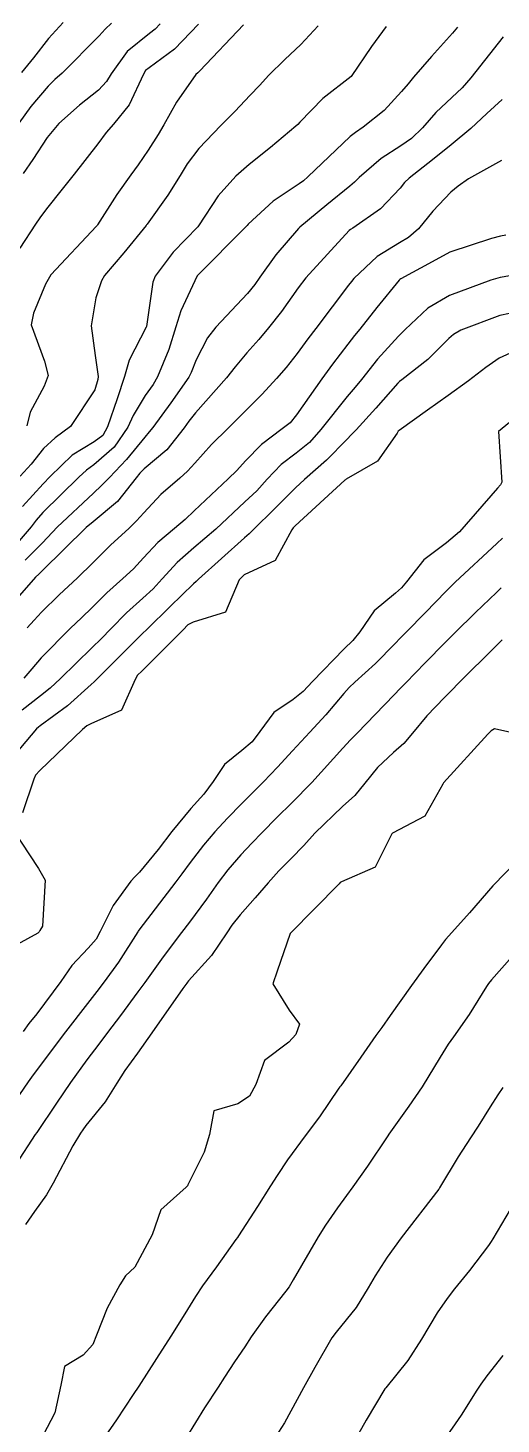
# Model space of a CAD drawing. Header units: metres. Extents: x 307586 to 320046, y 7427249 to 7434250.
# Drawn here: x 313431.9 to 313450.7, y 7432879.7 to 7432935.1 of the extents above; entities that cross this region are included whole.
import ezdxf

# ---------------------------------------------------------------- set-up
doc = ezdxf.new("R2010")
doc.units = ezdxf.units.M
doc.header["$MEASUREMENT"] = 0
doc.layers.add('Curvas de Nivel 1m', color=11, linetype='Continuous')
doc.layers.add('Curvas de Nivel 5m', color=15, linetype='Continuous')

msp = doc.modelspace()

# ---------------------------------------------------------------- linework, layer by layer
at = {"layer": 'Curvas de Nivel 1m', "flags": 128}
for points, elevation in [([(313448.96, 7432935.077), (313448.771, 7432934.845), (313447.933, 7432933.916), (313447.227, 7432933.095), (313447.007, 7432932.84), (313446.744, 7432932.534), (313446.057, 7432931.783), (313445.228, 7432931.115), (313444.929, 7432930.91), (313444.719, 7432930.749), (313443.037, 7432929.145), (313442.862, 7432928.987), (313442.699, 7432928.876), (313441.663, 7432928.186), (313440.674, 7432927.271), (313440.627, 7432927.217), (313440.586, 7432927.171), (313438.653, 7432925.22), (313438.005, 7432923.841), (313437.804, 7432923.208), (313437.526, 7432922.304), (313437.084, 7432921.215), (313436.906, 7432920.911), (313436.596, 7432920.484), (313436.124, 7432919.688), (313435.903, 7432919.227), (313435.366, 7432918.437), (313434.56, 7432917.731), (313434.275, 7432917.527), (313433.965, 7432917.249), (313432.539, 7432915.838), (313432.272, 7432915.536), (313432.082, 7432915.275), (313431.36, 7432914.446)], 748), ([(313435.263, 7432935.235), (313435.008, 7432935), (313434.768, 7432934.744), (313433.304, 7432933.262), (313433.01, 7432933.005), (313432.745, 7432932.746), (313432.07, 7432931.939), (313431.59, 7432931.281)], 754), ([(313438.7, 7432935.201), (313437.761, 7432934.211), (313436.755, 7432933.475), (313436.613, 7432933.363), (313436.527, 7432933.222), (313435.954, 7432932.009), (313435.336, 7432931.234), (313435.05, 7432930.906), (313434.715, 7432930.458), (313433.777, 7432929.254), (313433.299, 7432928.656), (313432.682, 7432927.886), (313432.423, 7432927.526), (313432.25, 7432927.274), (313431.626, 7432926.318)], 752), ([(313446.146, 7432935.106), (313445.556, 7432934.321), (313444.753, 7432933.12), (313443.627, 7432932.249), (313442.725, 7432931.321), (313442.647, 7432931.228), (313442.564, 7432931.152), (313441.561, 7432930.315), (313440.708, 7432929.636), (313440.186, 7432929.178), (313439.487, 7432928.392), (313438.703, 7432927.2), (313438.673, 7432927.162), (313437.704, 7432926.168), (313436.993, 7432925.217), (313436.901, 7432924.967), (313436.645, 7432923.22), (313436.632, 7432923.19), (313435.964, 7432921.875), (313435.771, 7432921.228), (313435.478, 7432920.347), (313435.105, 7432919.235), (313434.914, 7432918.901), (313434.574, 7432918.644), (313433.705, 7432918.113), (313432.824, 7432917.266), (313432.55, 7432916.98), (313431.739, 7432916.08)], 749), ([(313437.187, 7432935.216), (313436.989, 7432934.999), (313436.769, 7432934.836), (313435.879, 7432934.111), (313435.251, 7432933.235), (313435.06, 7432932.925), (313434.743, 7432932.589), (313433.997, 7432931.988), (313433.172, 7432931.263), (313432.717, 7432930.711), (313432.148, 7432929.836), (313431.755, 7432929.279)], 753), ([(313440.489, 7432935.174), (313438.754, 7432933.349), (313438.677, 7432933.277), (313438.601, 7432933.202), (313437.84, 7432932.105), (313437.333, 7432931.214), (313437.106, 7432930.829), (313436.713, 7432930.211), (313436.311, 7432929.62), (313436.021, 7432929.227), (313435.469, 7432928.454), (313434.708, 7432927.24), (313434.694, 7432927.219), (313434.672, 7432927.197), (313432.862, 7432925.267), (313432.649, 7432924.9), (313432.17, 7432923.742), (313432.072, 7432923.276), (313432.612, 7432921.844), (313432.747, 7432921.268), (313432.599, 7432920.85), (313432.042, 7432919.822), (313431.901, 7432919.277)], 751), ([(313450.769, 7432934.703), (313449.499, 7432933.069), (313449.148, 7432932.673), (313448.741, 7432932.296), (313448.113, 7432931.705), (313447.582, 7432931.091), (313447.148, 7432930.667), (313446.716, 7432930.371), (313445.939, 7432929.879), (313445.072, 7432929.116), (313444.884, 7432928.934), (313444.698, 7432928.778), (313443.787, 7432928.033), (313442.723, 7432927.149), (313442.672, 7432927.106), (313441.763, 7432926.058), (313441.14, 7432925.165), (313440.939, 7432924.878), (313440.646, 7432924.526), (313439.392, 7432923.189), (313439.059, 7432922.761), (313438.613, 7432921.901), (313438.415, 7432921.393), (313438.318, 7432921.203), (313437.611, 7432920.192), (313436.903, 7432919.217), (313436.757, 7432919.042), (313436.577, 7432918.833), (313435.848, 7432917.943), (313435.182, 7432917.234), (313434.869, 7432916.917), (313434.547, 7432916.609), (313433.111, 7432915.261), (313432.527, 7432914.636), (313431.842, 7432913.954)], 747), ([(313450.74, 7432932.212), (313450.132, 7432931.659), (313449.497, 7432931.068), (313448.716, 7432930.416), (313447.979, 7432929.818), (313447.05, 7432929.097), (313446.871, 7432928.928), (313446.697, 7432928.702), (313445.913, 7432927.88), (313444.817, 7432927.119), (313444.729, 7432927.063), (313444.672, 7432927.015), (313442.958, 7432925.145), (313442.649, 7432924.753), (313441.987, 7432923.809), (313441.484, 7432923.161), (313441.091, 7432922.7), (313440.618, 7432922.175), (313440.163, 7432921.623), (313439.81, 7432921.182), (313438.589, 7432919.798), (313438.321, 7432919.468), (313438.141, 7432919.204), (313437.449, 7432918.332), (313436.558, 7432917.57), (313436.378, 7432917.399), (313436.242, 7432917.223), (313435.491, 7432916.283), (313434.535, 7432915.479), (313434.25, 7432915.244), (313432.515, 7432913.528), (313432.384, 7432913.402), (313432.251, 7432913.273), (313431.436, 7432912.344)], 746), ([(313450.886, 7432926.833), (313450.67, 7432926.795), (313450.318, 7432926.704), (313448.664, 7432926.161), (313447.964, 7432925.783), (313446.714, 7432925.099), (313446.675, 7432925.077), (313446.652, 7432925.055), (313445.775, 7432923.975), (313445.098, 7432923.115), (313444.891, 7432922.855), (313444.624, 7432922.518), (313444.014, 7432921.727), (313443.592, 7432921.135), (313442.589, 7432919.711), (313442.336, 7432919.401), (313442.024, 7432919.156), (313441.199, 7432918.538), (313440.564, 7432917.897), (313440.219, 7432917.514), (313439.878, 7432917.18), (313438.54, 7432915.906), (313438.177, 7432915.564), (313437.751, 7432915.208), (313437.09, 7432914.652), (313436.521, 7432914.045), (313436.13, 7432913.611), (313435.713, 7432913.228), (313435.074, 7432912.665), (313434.496, 7432912.08), (313434.075, 7432911.661), (313433.642, 7432911.253), (313432.471, 7432910.081), (313432.098, 7432909.642), (313431.782, 7432909.277)], 744), ([(313452.259, 7432925.432), (313450.654, 7432925.156), (313450.29, 7432925.055), (313448.647, 7432924.441), (313447.791, 7432923.939), (313446.895, 7432923.097), (313446.764, 7432922.965), (313446.629, 7432922.836), (313445.8, 7432921.924), (313445.166, 7432921.114), (313444.911, 7432920.805), (313444.596, 7432920.444), (313443.555, 7432919.135), (313443.099, 7432918.618), (313442.569, 7432918.194), (313441.975, 7432917.742), (313441.429, 7432917.161), (313441.01, 7432916.703), (313440.544, 7432916.267), (313439.386, 7432915.187), (313438.525, 7432914.442), (313437.859, 7432913.867), (313437.261, 7432913.213), (313436.906, 7432912.815), (313436.501, 7432912.447), (313435.848, 7432911.871), (313435.231, 7432911.233), (313434.864, 7432910.851), (313434.475, 7432910.478), (313433.239, 7432909.258), (313432.836, 7432908.886), (313432.452, 7432908.573), (313431.716, 7432908.005)], 743), ([(313451.795, 7432923.885), (313450.639, 7432923.648), (313449.097, 7432923.073), (313448.803, 7432922.904), (313448.628, 7432922.74), (313447.793, 7432921.911), (313446.766, 7432921.098), (313446.669, 7432921.033), (313446.602, 7432920.965), (313445.727, 7432919.973), (313444.945, 7432919.116), (313444.768, 7432918.931), (313444.577, 7432918.74), (313443.777, 7432917.92), (313442.906, 7432917.145), (313442.55, 7432916.823), (313441.713, 7432915.986), (313440.889, 7432915.166), (313440.709, 7432914.991), (313440.53, 7432914.838), (313438.703, 7432913.197), (313438.607, 7432913.104), (313438.51, 7432913.013), (313437.585, 7432912.115), (313436.673, 7432911.217), (313436.481, 7432911.032), (313435.57, 7432910.13), (313434.678, 7432909.238), (313434.573, 7432909.128), (313434.46, 7432909.02), (313433.518, 7432908.183), (313432.435, 7432907.386), (313432.368, 7432907.336), (313432.295, 7432907.271), (313431.439, 7432906.263)], 742), ([(313451.367, 7432922.298), (313450.617, 7432921.965), (313450.082, 7432921.587), (313449.4, 7432921.068), (313448.597, 7432920.477), (313447.778, 7432919.901), (313446.656, 7432919.099), (313446.617, 7432919.065), (313446.581, 7432918.993), (313445.792, 7432917.881), (313444.553, 7432917.158), (313444.53, 7432917.144), (313444.508, 7432917.121), (313442.535, 7432915.312), (313442.452, 7432915.233), (313442.398, 7432915.151), (313441.742, 7432913.936), (313440.515, 7432913.376), (313440.316, 7432913.173), (313439.778, 7432911.897), (313438.488, 7432911.498), (313438.287, 7432911.392), (313438.092, 7432911.196), (313436.466, 7432909.557), (313436.295, 7432909.391), (313436.197, 7432909.223), (313435.662, 7432908.011), (313434.436, 7432907.468), (313434.285, 7432907.392), (313434.116, 7432907.245), (313432.416, 7432905.618), (313432.251, 7432905.435), (313432.182, 7432905.272), (313431.733, 7432903.943)], 741), ([(313450.747, 7432914.832), (313450.529, 7432914.612), (313448.877, 7432913.075), (313448.69, 7432912.897), (313448.507, 7432912.711), (313447.701, 7432911.882), (313446.928, 7432911.096), (313446.706, 7432910.872), (313446.478, 7432910.634), (313445.72, 7432909.858), (313444.893, 7432909.116), (313444.67, 7432908.908), (313444.456, 7432908.666), (313443.747, 7432907.827), (313443.119, 7432907.14), (313442.425, 7432906.391), (313441.833, 7432905.742), (313441.276, 7432905.161), (313440.845, 7432904.73), (313440.404, 7432904.298), (313439.849, 7432903.725), (313439.347, 7432903.18), (313438.909, 7432902.661), (313438.375, 7432901.968), (313438.043, 7432901.52), (313437.802, 7432901.198), (313436.344, 7432899.288), (313436.314, 7432899.25), (313436.297, 7432899.22), (313435.534, 7432898.019), (313434.968, 7432897.233), (313434.683, 7432896.862), (313434.304, 7432896.376), (313433.44, 7432895.253), (313432.277, 7432893.711), (313432.088, 7432893.459), (313431.956, 7432893.273), (313431.269, 7432892.268)], 739), ([(313450.7, 7432912.858), (313450.507, 7432912.674), (313449.678, 7432911.88), (313448.86, 7432911.074), (313448.479, 7432910.689), (313447.678, 7432909.881), (313446.912, 7432909.096), (313446.692, 7432908.866), (313446.456, 7432908.611), (313445.709, 7432907.842), (313444.999, 7432907.114), (313444.722, 7432906.825), (313444.427, 7432906.497), (313443.196, 7432905.138), (313442.405, 7432904.335), (313441.805, 7432903.75), (313441.223, 7432903.162), (313440.818, 7432902.734), (313440.379, 7432902.27), (313439.865, 7432901.681), (313439.483, 7432901.179), (313439.018, 7432900.522), (313438.347, 7432899.6), (313438.037, 7432899.195), (313437.307, 7432898.227), (313436.575, 7432897.216), (313436.309, 7432896.848), (313435.617, 7432895.91), (313435.099, 7432895.232), (313434.756, 7432894.767), (313434.282, 7432894.143), (313433.639, 7432893.25), (313433.084, 7432892.434), (313432.296, 7432891.269), (313432.242, 7432891.189), (313431.483, 7432890.025)], 738), ([(313450.739, 7432910.789), (313450.478, 7432910.545), (313449, 7432909.072), (313448.737, 7432908.797), (313448.454, 7432908.516), (313447.753, 7432907.777), (313447.179, 7432907.093), (313446.834, 7432906.691), (313446.425, 7432906.33), (313445.79, 7432905.735), (313445.288, 7432905.111), (313444.898, 7432904.625), (313444.404, 7432904.184), (313443.315, 7432903.136), (313442.882, 7432902.646), (313442.378, 7432902.132), (313441.886, 7432901.639), (313441.464, 7432901.159), (313440.957, 7432900.564), (313440.35, 7432899.897), (313440.028, 7432899.491), (313439.824, 7432899.175), (313439.222, 7432898.288), (313438.314, 7432897.276), (313438.274, 7432897.23), (313438.246, 7432897.191), (313438.086, 7432896.969), (313436.86, 7432895.211), (313436.285, 7432894.407), (313435.785, 7432893.718), (313435.473, 7432893.228), (313435.006, 7432892.488), (313434.247, 7432891.538), (313434.118, 7432891.369), (313434.037, 7432891.243), (313433.722, 7432890.732), (313432.947, 7432889.259), (313432.686, 7432888.793), (313432.206, 7432888.138), (313431.847, 7432887.625)], 737), ([(313451.432, 7432907.04), (313450.436, 7432907.261), (313450.3, 7432907.187), (313450.172, 7432907.054), (313448.413, 7432905.121), (313448.393, 7432905.1), (313448.381, 7432905.08), (313447.676, 7432903.811), (313446.393, 7432903.13), (313446.375, 7432903.118), (313446.365, 7432903.1), (313445.7, 7432901.779), (313444.364, 7432901.205), (313444.314, 7432901.17), (313444.274, 7432901.121), (313442.343, 7432899.15), (313441.82, 7432897.656), (313441.65, 7432897.157), (313442.303, 7432896.121), (313442.713, 7432895.56), (313442.559, 7432895.146), (313442.29, 7432894.85), (313441.325, 7432894.117), (313440.974, 7432893.163), (313440.722, 7432892.71), (313440.261, 7432892.398), (313439.308, 7432892.129), (313439.142, 7432891.181), (313438.931, 7432890.488), (313438.285, 7432889.189), (313438.265, 7432889.147), (313438.222, 7432889.102), (313437.21, 7432888.203), (313436.873, 7432887.21), (313436.18, 7432885.933), (313435.812, 7432885.588), (313435.591, 7432885.226), (313435.09, 7432884.305), (313434.665, 7432883.235), (313434.518, 7432882.865), (313434.141, 7432882.445), (313433.401, 7432881.984), (313433.257, 7432881.253), (313433.015, 7432880.16), (313432.558, 7432879.263)], 736), ([(313431.353, 7432903.28), (313432.37, 7432901.726), (313432.633, 7432901.266), (313432.52, 7432899.443), (313432.421, 7432899.269), (313432.39, 7432899.222), (313432.341, 7432899.168), (313431.113, 7432898.5)], 741), ([(313451.13, 7432898.243), (313450.317, 7432897.322), (313450.193, 7432897.173), (313450.115, 7432897.052), (313449.421, 7432895.94), (313448.8, 7432895.065), (313448.594, 7432894.763), (313448.285, 7432894.251), (313447.561, 7432893.081), (313447.037, 7432892.312), (313446.244, 7432891.196), (313446.204, 7432891.14), (313446.177, 7432891.101), (313445.403, 7432889.936), (313444.824, 7432889.114), (313444.57, 7432888.764), (313444.21, 7432888.283), (313443.73, 7432887.597), (313443.44, 7432887.131), (313442.459, 7432885.429), (313442.291, 7432885.148), (313442.171, 7432884.981), (313441.361, 7432883.958), (313440.795, 7432883.164), (313440.539, 7432882.774), (313440.138, 7432882.176), (313439.739, 7432881.563), (313439.486, 7432881.176), (313438.945, 7432880.351), (313438.227, 7432879.189)], 734), ([(313450.757, 7432893.045), (313450.56, 7432892.756), (313450.261, 7432892.284), (313449.787, 7432891.518), (313449.484, 7432891.058), (313448.993, 7432890.305), (313448.255, 7432889.07), (313448.243, 7432889.05), (313448.222, 7432889.024), (313446.737, 7432887.092), (313446.185, 7432886.322), (313445.702, 7432885.581), (313445.432, 7432885.107), (313444.949, 7432884.328), (313444.155, 7432883.352), (313443.985, 7432883.123), (313443.316, 7432881.951), (313442.867, 7432881.139), (313442.109, 7432879.758), (313441.872, 7432879.385)], 733), ([(313451.045, 7432888.211), (313450.371, 7432887.048), (313450.305, 7432886.945), (313450.199, 7432886.793), (313449.443, 7432885.798), (313448.852, 7432885.063), (313448.552, 7432884.684), (313448.163, 7432884.118), (313447.544, 7432883.079), (313446.995, 7432882.232), (313446.124, 7432881.143), (313446.104, 7432881.119), (313446.09, 7432881.1), (313445.349, 7432879.869), (313444.921, 7432879.112)], 732), ([(313450.764, 7432882.424), (313450.132, 7432881.627), (313449.889, 7432881.29), (313449.736, 7432881.054), (313449.112, 7432880.061), (313448.43, 7432879.067)], 731)]:
    msp.add_lwpolyline(points, dxfattribs=dict(at, elevation=elevation))
at = {"layer": 'Curvas de Nivel 5m', "flags": 128}
for points, elevation in [([(313443.443, 7432935.14), (313442.765, 7432934.392), (313442.12, 7432933.795), (313441.482, 7432933.163), (313441.131, 7432932.783), (313440.741, 7432932.366), (313440.156, 7432931.754), (313439.586, 7432931.187), (313438.714, 7432930.277), (313438.252, 7432929.66), (313437.974, 7432929.207), (313437.487, 7432928.416), (313436.674, 7432927.272), (313436.649, 7432927.245), (313436.636, 7432927.22), (313435.752, 7432926.139), (313434.98, 7432925.237), (313434.859, 7432925.03), (313434.644, 7432924.352), (313434.456, 7432923.243), (313434.615, 7432922.068), (313434.737, 7432921.239), (313434.722, 7432921.119), (313434.598, 7432920.704), (313433.635, 7432919.254), (313433.032, 7432918.807), (313432.57, 7432918.384), (313432.077, 7432917.758), (313431.637, 7432917.279)], 750), ([(313433.351, 7432935.261), (313432.767, 7432934.636), (313432.164, 7432933.871), (313431.698, 7432933.281)], 755), ([(313450.71, 7432929.801), (313449.403, 7432929.069), (313448.993, 7432928.781), (313448.695, 7432928.541), (313447.988, 7432927.782), (313447.414, 7432927.093), (313447.025, 7432926.741), (313446.667, 7432926.531), (313445.78, 7432925.991), (313444.856, 7432925.118), (313444.765, 7432925.006), (313444.65, 7432924.857), (313443.349, 7432923.139), (313443.041, 7432922.73), (313442.618, 7432922.15), (313442.173, 7432921.591), (313441.796, 7432921.158), (313441.222, 7432920.538), (313440.59, 7432919.893), (313439.877, 7432919.181), (313439.224, 7432918.539), (313438.562, 7432917.803), (313438.274, 7432917.486), (313437.969, 7432917.206), (313437.209, 7432916.55), (313436.539, 7432915.835), (313436.247, 7432915.511), (313435.953, 7432915.226), (313435.217, 7432914.543), (313434.519, 7432913.842), (313433.908, 7432913.249), (313433.187, 7432912.575), (313432.492, 7432911.895), (313432.191, 7432911.569), (313431.925, 7432911.276)], 745), ([(313451.68, 7432919.951), (313450.583, 7432919.05), (313450.719, 7432917.048), (313450.665, 7432916.936), (313450.55, 7432916.803), (313449.048, 7432915.072), (313448.528, 7432914.637), (313447.638, 7432913.973), (313446.94, 7432913.096), (313446.75, 7432912.857), (313446.506, 7432912.651), (313445.661, 7432911.943), (313445.092, 7432911.114), (313444.825, 7432910.771), (313444.476, 7432910.433), (313443.217, 7432909.139), (313442.856, 7432908.745), (313442.452, 7432908.424), (313441.689, 7432907.913), (313441.137, 7432907.163), (313440.838, 7432906.756), (313440.425, 7432906.407), (313439.74, 7432905.856), (313439.29, 7432905.181), (313438.919, 7432904.674), (313438.402, 7432904.105), (313437.649, 7432903.201), (313437.105, 7432902.486), (313436.368, 7432901.591), (313436.187, 7432901.401), (313436.026, 7432901.223), (313435.322, 7432900.261), (313434.812, 7432899.235), (313434.65, 7432898.925), (313434.333, 7432898.573), (313433.683, 7432897.889), (313433.247, 7432897.256), (313432.3, 7432895.969), (313431.98, 7432895.589), (313431.756, 7432895.275)], 740), ([(313451.355, 7432902.063), (313450.363, 7432901.05), (313449.438, 7432899.973), (313448.624, 7432899.067), (313448.495, 7432898.914), (313448.337, 7432898.699), (313447.635, 7432897.769), (313447.143, 7432897.088), (313446.301, 7432895.9), (313445.966, 7432895.434), (313445.735, 7432895.106), (313445.14, 7432894.256), (313444.339, 7432893.119), (313444.31, 7432893.082), (313444.271, 7432893.02), (313443.502, 7432891.883), (313442.93, 7432891.14), (313442.233, 7432890.189), (313441.82, 7432889.561), (313441.562, 7432889.157), (313441.038, 7432888.335), (313440.29, 7432887.169), (313440.252, 7432887.11), (313440.191, 7432887.028), (313439.419, 7432885.939), (313438.868, 7432885.183), (313438.586, 7432884.769), (313438.162, 7432884.083), (313437.615, 7432883.198), (313437.043, 7432882.303), (313436.336, 7432881.217), (313436.12, 7432880.883), (313435.463, 7432879.873), (313435.003, 7432879.231)], 735)]:
    msp.add_lwpolyline(points, dxfattribs=dict(at, elevation=elevation))

doc.saveas('drawing.dxf')
